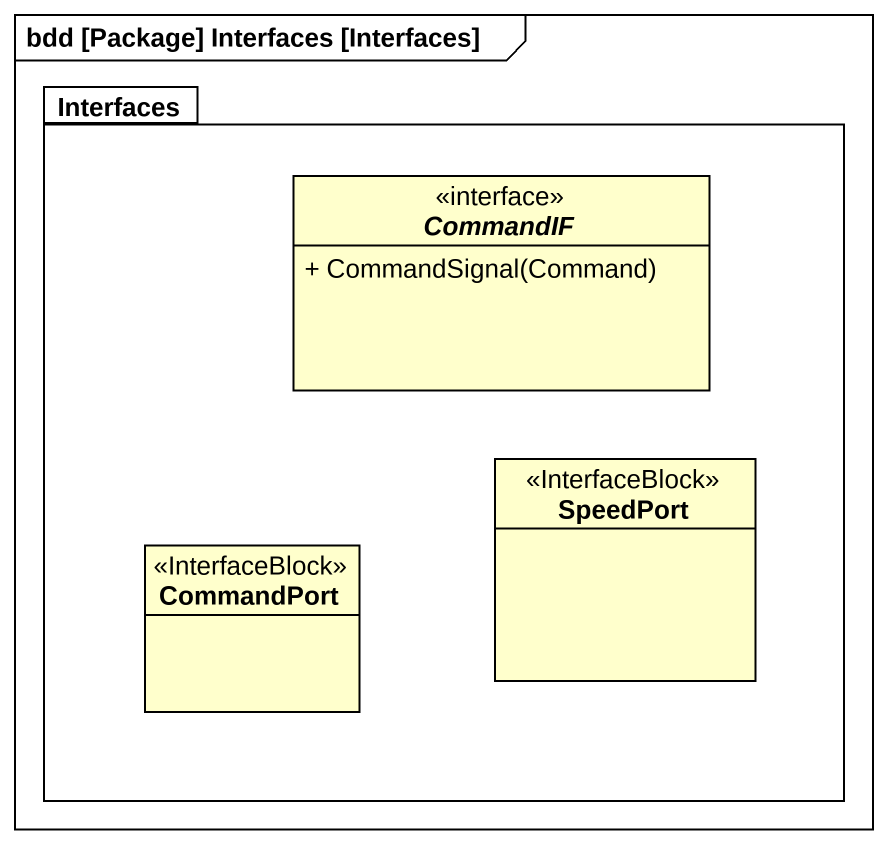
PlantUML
@startuml
mainframe bdd [Package] Interfaces [Interfaces]
hide circle
hide empty members
skinparam classAttributeIconSize 0
package Interfaces {
  interface CommandIF {
    + CommandSignal(Command)
  }
  class CommandPort <<InterfaceBlock>>
  class SpeedPort <<InterfaceBlock>>
}
@enduml
